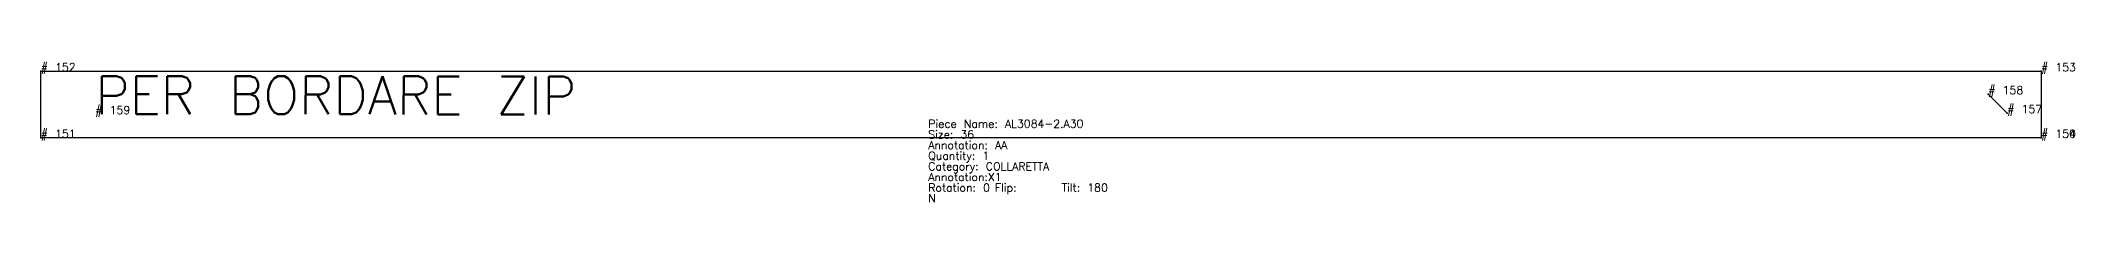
# Model space of a CAD drawing. Extents: x 0 to 9175, y -571 to 572.
# Drawn here: x 988 to 1751, y -28 to 25 of the extents above; entities that cross this region are included whole.
import ezdxf

# ---------------------------------------------------------------- set-up
doc = ezdxf.new("R2010")
doc.units = 0
for name, color, linetype in [('1', 7, 'CONTINUOUS'), ('15', 7, 'CONTINUOUS'), ('2', 1, 'CONTINUOUS'), ('7', 5, 'CONTINUOUS')]:
    doc.layers.add(name, color=color, linetype=linetype)
doc.styles.get("Standard").update_dxf_attribs({"font": 'txt', "bigfont": '   '})

# ---------------------------------------------------------------- blocks, each defined once
blk = doc.blocks.new('AL3084-2A30')
at = {"layer": '1'}
blk.add_lwpolyline([(417.231, -3.762), (-332.769, -3.762), (-332.769, 21.238), (417.231, 21.238), (417.231, -3.762)], close=True, dxfattribs=at)
at = {"layer": '2'}
for p in [(-332.769, 21.238), (417.231, 21.238), (397.428, 12.625), (404.542, 5.511), (-332.769, -3.762), (417.231, -3.762), (417.231, -3.762)]:
    blk.add_point(p, dxfattribs=at)
at = {"layer": '7'}
blk.add_line((404.542, 5.511), (397.428, 12.625), dxfattribs=at)
at = {"layer": '1'}
for s, p in [('# 152', (-332.769, 21.238)), ('# 153', (417.231, 21.238)), ('Piece Name: AL3084-2.A30', (0, 0)), ('# 151', (-332.769, -3.762)), ('Annotation: AA', (0, -8)), ('Size: 36', (0, -4)), ('# 150', (417.231, -3.762)), ('# 154', (417.231, -3.762)), ('Quantity: 1', (0, -12)), ('Category: COLLARETTA', (0, -16)), ('Annotation:X1', (0, -20)), ('Rotation: 0', (0, -24)), ('Flip: ', (25, -24)), ('Tilt: 180', (50, -24)), ('N', (0, -28))]:
    blk.add_text(s, height=3, dxfattribs=at).set_placement(p)
at = {"layer": '15'}
blk.add_text('PER BORDARE ZIP', height=14.289, rotation=-0.05, dxfattribs=at).set_placement((-312.306, 5.133))
blk.add_text('# 159', height=3, dxfattribs=at).set_placement((-312.306, 5.133))
at = {"layer": '7'}
for s, p in [('# 158', (397.428, 12.625)), ('# 157', (404.542, 5.511))]:
    blk.add_text(s, height=3, dxfattribs=at).set_placement(p)

msp = doc.modelspace()

# ---------------------------------------------------------------- block references
at = {"layer": '1'}
msp.add_blockref('AL3084-2A30', (1321.034, 0), dxfattribs=at)

doc.saveas('drawing.dxf')
